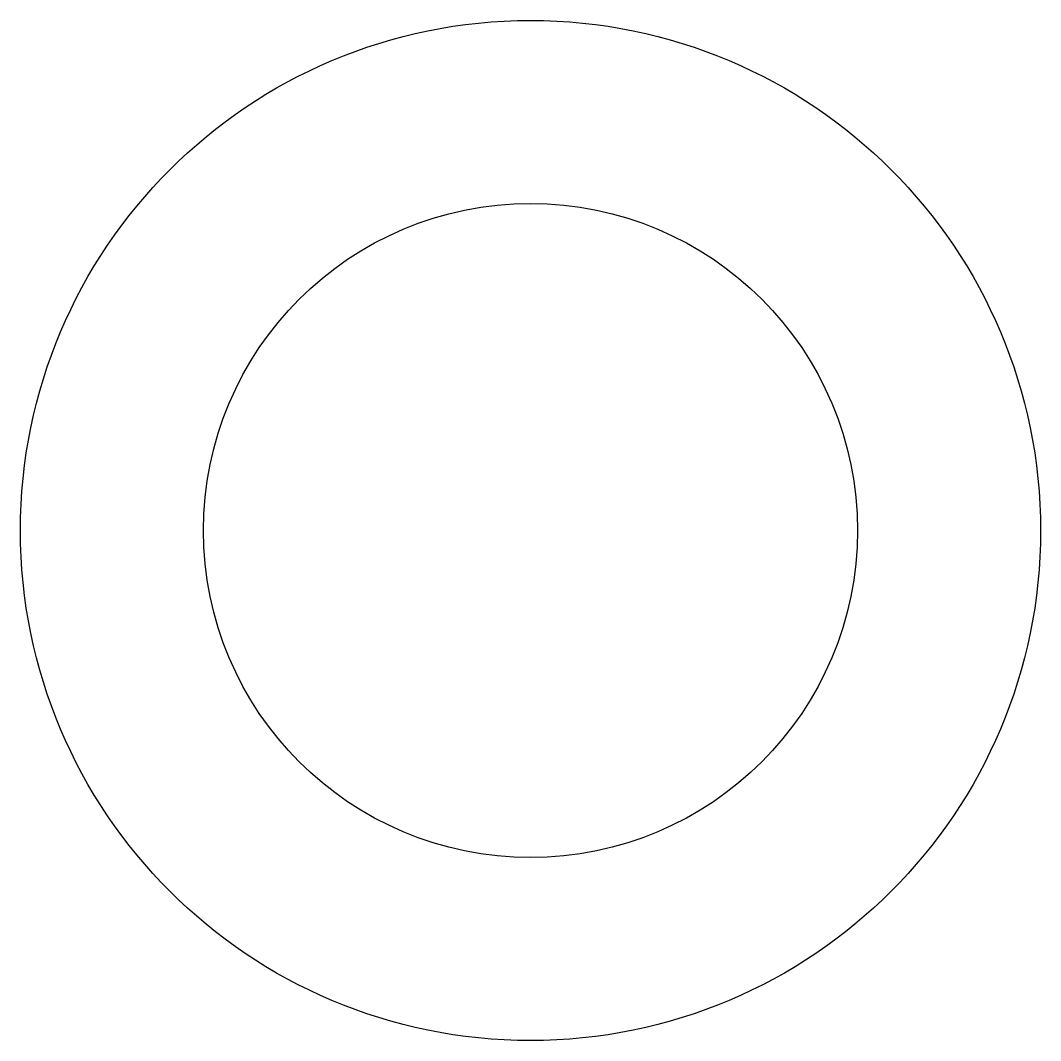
# Model space of a CAD drawing. Header units: millimetres. Extents: x -40.1 to 40.1, y -40.1 to 40.1.
import ezdxf

# ---------------------------------------------------------------- set-up
doc = ezdxf.new("R2010")
doc.units = ezdxf.units.MM

msp = doc.modelspace()

# ---------------------------------------------------------------- linework, layer by layer
at = {"color": 7, "linetype": 'Continuous'}
for radius in [40.106, 25.717]:
    msp.add_circle((0, 0), radius, dxfattribs=at)

doc.saveas('drawing.dxf')
